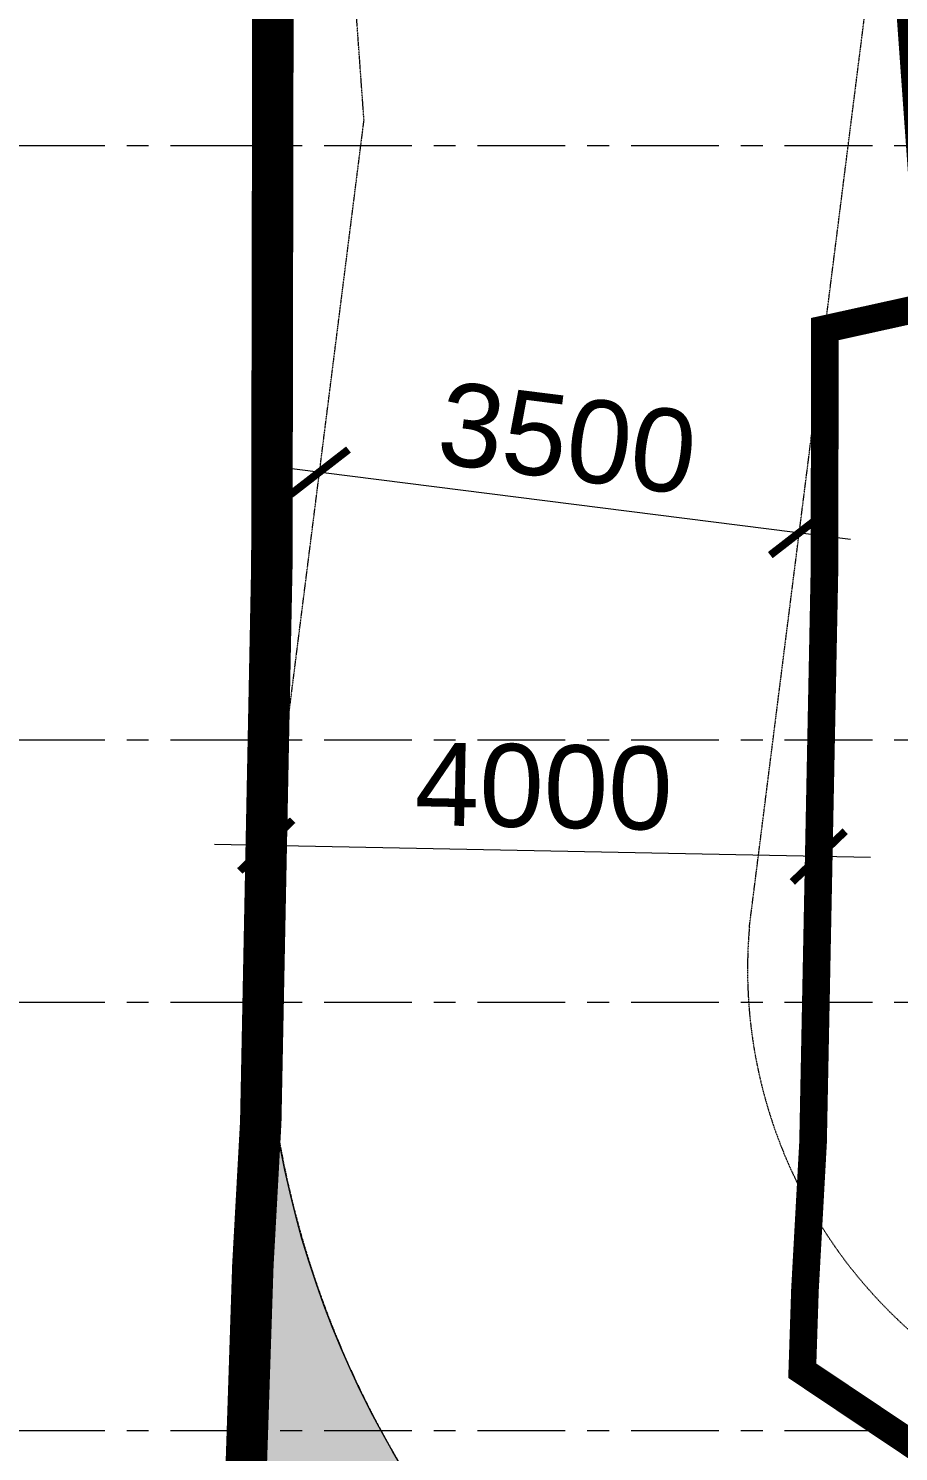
# Model space of a CAD drawing. Header units: millimetres. Extents: x -55734 to 162275, y -23881 to 125548.
# Drawn here: x -15074 to -8777, y 21700 to 32000 of the extents above; entities that cross this region are included whole.
import ezdxf
from ezdxf.xclip import XClip

# ---------------------------------------------------------------- set-up
doc = ezdxf.new("R2010")
doc.units = ezdxf.units.MM
doc.header["$XCLIPFRAME"] = 0
for name, pattern in [('gf$0$Dash', [6, 3, -3]), ('Grid Line', [22.224999999999994, 12.7, -3.174999999999999, 3.174999999999999, -3.174999999999999]), ('HIDDEN2', [4.7624999999999975, 3.174999999999999, -1.587499999999999]), ('PHANTOM', [63.50000000000001, 31.75, -6.35, 6.35, -6.35, 6.35, -6.35])]:
    doc.linetypes.add(name, pattern=pattern)
for name, color, linetype, lineweight in [('@ color hatch', 7, 'Continuous', 13), ('DIM', 1, 'Continuous', 5), ('gf$0$A-_DETA----_E', 8, 'Continuous', 9), ('NET THAY 2', 55, 'Continuous', 5), ('NET-THAY', 2, 'Continuous', 9), ('TRUC', 225, 'Continuous', 5)]:
    doc.layers.add(name, color=color, linetype=linetype, lineweight=lineweight)
doc.layers.add('CGXD', color=5, linetype='HIDDEN2')
doc.layers.add('RD-AB', color=4, linetype='PHANTOM')
doc.styles.add('TA1', font='Font - TrueType - Arial.ttf')
doc.dimstyles.new('D_300_KTx3.0', dxfattribs={"dimtxt": 600, "dimasz": 375, "dimexe": 375, "dimexo": 375, "dimgap": 160, "dimtad": 1, "dimdec": 0, "dimzin": 9, "dimtxsty": 'TA1', "dimblk": 'ARCHTICK', "dimcen": 1, "dimdle": 375, "dimclrd": 256, "dimclre": 256, "dimclrt": 7, "dimadec": 0, "dimazin": 0, "dimtfac": 1, "dimtdec": 0, "dimtix": 1, "dimtmove": 1, "dimatfit": 3, "dimldrblk": 'ARCHTICK', "dimfxl": 0, "dimtolj": 1, "dimtzin": 0, "dimlwd": -1, "dimlwe": -1, "dimarcsym": 0})

# ---------------------------------------------------------------- blocks, each defined once
blk = doc.blocks.new('A$C56D52FB6')
at = {"layer": '@ color hatch', "ltscale": 0.5}
h = blk.add_hatch(dxfattribs=at)
h.set_pattern_fill('CROSS', color=139, scale=20)
h.set_pattern_definition([(0, (-95969.65169468791, -21408.20164954532), (127, 127), [63.5, -190.5]), (90, (-95937.90169468791, -21439.95164954532), (-127, 127), [63.5, -190.5])])
edge = h.paths.add_edge_path()
edge.add_line((-109338.3379598628, 3889.229087690459), (-109362.4805370318, 2677.984814849362))
edge.add_line((-109362.4805370318, 2677.984814849362), (-109419.602073987, 1639.506543915806))
edge.add_line((-109419.602073987, 1639.506543915806), (-109513.6713271863, -1210.362051299089))
edge.add_line((-109513.6713271863, -1210.362051299089), (-106881.966985493, -2973.833700563249))
edge.add_line((-106881.966985493, -2973.833700563249), (-106913.9686023816, -3933.769061112238))
edge.add_line((-106913.9686023816, -3933.769061112238), (-100752.9102524701, -3961.337404550199))
edge.add_line((-100752.9102524701, -3961.337404550199), (-100746.8866818314, -6967.990582789265))
edge.add_line((-100746.8866818314, -6967.990582789265), (-100712.9897478749, -10938.45045556063))
edge.add_line((-100712.9897478749, -10938.45045556063), (-100780.820051495, -14932.39573182717))
edge.add_line((-100780.820051495, -14932.39573182717), (-100774.817918709, -15158.15757803831))
edge.add_line((-100774.817918709, -15158.15757803831), (-99394.51889290242, -15158.15757803831))
edge.add_arc((-92571.27919620601, -13595.01969492401), 7000.000000014334, 175.3257801476313, 192.9032502731161, ccw=False)
edge.add_line((-99547.99827447208, -13024.58924065366), (-99297.49783059815, -6850.03363649649))
edge.add_arc((-102795.1852751374, -6708.363968762525), 3500.555349432935, 357.6805704644192, 446.7788433898818)
edge.add_ellipse((-102339.1615138813, 3781.855543363243), major_axis=(139.4966184170917, 6998.609911507454), ratio=0.9999999999999998, start_angle=90.26297205749017, end_angle=179.0187652853838, ccw=False)
at = {"layer": '@ color hatch', "color": 139, "ltscale": 0.5}
blk.add_line((-109362.3427415996, 2677.984197994258), (-109419.4642791177, 1639.505921964083), dxfattribs=at)
at = {"layer": '@ color hatch', "color": 139, "ltscale": 0.5, "elevation": 1.183966522866141e-06}
for points in [[(-109338.3379598628, 3889.229087690459), (-109362.4805370318, 2677.984814849362)], [(-109362.4805370318, 2677.984814849362), (-109419.602073987, 1639.506543915806)], [(-109419.602073987, 1639.506543915806), (-109513.6713271863, -1210.362051299089)]]:
    blk.add_lwpolyline(points, dxfattribs=at)
at = {"layer": '@ color hatch', "color": 139, "ltscale": 0.5, "extrusion": (0, 0, -1)}
blk.add_ellipse((-102339.1615138813, 3781.855543363243, 1.183966522866141e-06), major_axis=(139.4966184170917, 6998.609911507455), ratio=0.9999999999999998, start_param=3.158718430094713, end_param=4.707799252140742, dxfattribs=at)
at = {"layer": 'gf$0$A-_DETA----_E', "color": 190, "linetype": 'gf$0$Dash'}
for p, q in [((-108615.1833960664, 9927.314049341294), (-109013.0344315112, 15465.25110285174)), ((-105825.7373822556, 4088.125538289663, -6.706798380191728e-05), (-104908.4249745945, 11341.84299241655, -6.706798400362656e-05)), ((-109298.0819750132, 4527.24172922966, -0.0004048787080616252), (-108615.1833960664, 9927.31404934128, 7.892796387219217e-05))]:
    blk.add_line(p, q, dxfattribs=at)
at = {"layer": 'gf$0$A-_DETA----_E'}
for p, q in [((-109273.9543177233, 11019.66193617934), (-109281.9524779537, 6711.200954594591)), ((-109281.9524779537, 6711.200954594591), (-109362.3427415996, 2677.984197994258))]:
    blk.add_line(p, q, dxfattribs=at)
at = {"layer": 'gf$0$A-_DETA----_E', "color": 190, "linetype": 'gf$0$Dash', "extrusion": (-1.777890005818858e-08, 3.543698676349001e-10, 0.9999999999999999)}
for radius, start, end in [(7000, 174.3394142264592, 267.8768943359753), (3500, 174.9802016790219, 232.5117743515343)]:
    blk.add_arc((-102339.1615541691, 3781.875648485656, 0.00147803520894752), radius, start, end, dxfattribs=at)
blk = doc.blocks.new('_ARCHTICK')
at = {"color": 0, "linetype": 'ByBlock', "const_width": 0.15}
blk.add_lwpolyline([(-0.5, -0.5), (0.5, 0.5)], dxfattribs=at)
blk = doc.blocks.new('*D140')
at = {"layer": 'Defpoints', "color": 0, "transparency": 16777216}
for p in [(42380.81996054197, 59578.30451902458, -2.393433463568996e-06), (42380.81996054197, 59578.30451902469), (46379.82666517298, 59498.59613143349, -3.47962208218722e-06)]:
    blk.add_point(p, dxfattribs=at)
at = {"layer": 'DIM', "transparency": 16777216}
blk.add_line((46754.75219614683, 59491.12309831614), (42005.89442956812, 59585.77755214215), dxfattribs=at)
for p, xscale, yscale, zscale, rotation in [((42380.81996054197, 59578.30451902469), 375, 375, 375, 178.8581290590944), ((46379.82666517298, 59498.5961314336), 375.0000000000001, 375.0000000000001, 375.0000000000001, 358.8581290590944)]:
    blk.add_blockref('_ARCHTICK', p, dxfattribs=dict(at, xscale=xscale, yscale=yscale, zscale=zscale, rotation=rotation))
at = {"layer": 'DIM', "color": 7, "transparency": 16777216, "insert": (44389.61665314139, 60004.70150941393), "char_height": 600, "attachment_point": 5, "rotation": 358.8581290590944, "style": 'TA1'}
blk.add_mtext('\\A1;4000', dxfattribs=at)
blk = doc.blocks.new('*D22')
at = {"layer": 'Defpoints', "color": 0, "transparency": 16777216}
for p in [(-12967.47564553925, 28789.71953663472, -0.0001491566053091906), (-9495.131052781557, 28350.6033456947, -6.706798388128794e-05), (-9495.131052781555, 28350.6033456947)]:
    blk.add_point(p, dxfattribs=at)
at = {"layer": 'DIM', "transparency": 16777216}
blk.add_line((-13339.51256619187, 28836.76769994973), (-9123.094132128936, 28303.5551823797), dxfattribs=at)
at = {"layer": 'DIM', "transparency": 16777216, "xscale": 375, "yscale": 375, "zscale": 375}
for p, rotation in [((-12967.47564553925, 28789.71953663473), 172.7925768773556), ((-9495.131052781555, 28350.6033456947), 352.7925768773556)]:
    blk.add_blockref('_ARCHTICK', p, dxfattribs=dict(at, rotation=rotation))
at = {"layer": 'DIM', "color": 7, "transparency": 16777216, "insert": (-11172.76935774443, 29033.02341888108), "char_height": 600, "attachment_point": 5, "rotation": 352.7925768773556, "style": 'TA1'}
blk.add_mtext('\\A1;3500', dxfattribs=at)
blk = doc.blocks.new('A$C1F0A2BF7')
at = {"layer": 'CGXD', "ltscale": 200, "const_width": 200, "elevation": -3.977424561112374e-06}
blk.add_lwpolyline([(46406.68868099034, 74451.46983338684), (47194.67488868276, 63486.68836666965), (46424.32560939066, 63316.6809877967), (46421.07992596358, 61568.29131922407), (46338.57340438237, 57428.9009436429), (46280.01625131592, 56364.32295066056), (46260.64076272251, 55777.33416845412), (47488.05836623183, 54954.85722393759), (54942.36401917609, 54921.50210105926), (54956.32330551299, 47953.75264886279), (54990.54441281406, 43945.32131885826), (54923.32705920688, 39987.46742189467), (55072.64778846814, 34370.97662822811), (55051.04506889112, 33492.4966575486), (97748.0272713457, 33429.46382962384)], dxfattribs=at)
at = {"layer": 'RD-AB', "ltscale": 30, "const_width": 300, "elevation": -2.891235942494149e-06}
blk.add_lwpolyline([(41196.94810636999, 95371.04946156505), (41281.73521225702, 82268.27833630823), (40986.44825636904, 79251.04357256941), (41667.61606522603, 72272.5544515492), (42098.44151137525, 70721.52594296672), (42667.25387121161, 70684.74959680399), (42957.38308105408, 66647.61880371215), (42571.07765164226, 66562.36556171869), (42573.27158491069, 66131.32590391152), (42429.34807116387, 65920.17187896333), (42421.34991075948, 61611.71088385669), (42340.95964710781, 57578.49414160679), (42283.83811015281, 56540.01587067323), (42189.76885695348, 53690.14727545834), (44821.473198422, 51926.6756263256), (44789.47158175823, 50966.74026564519), (50950.52993166959, 50939.17192219326), (50956.55350230832, 47932.51874396823), (50990.45043626509, 43962.0588711968), (50922.62013264489, 39968.11359493027), (51071.53643363266, 34366.83480925302), (50997.72668859031, 31365.34316387336), (51047.36545536353, 29498.25023307322), (102264.3308623395, 29422.6394990027)], dxfattribs=at)
at = {"layer": 'DIM'}
dim = blk.add_aligned_dim(p1=(46379.82666517297, 59498.59613143349, -3.977424561112374e-06), p2=(42380.81996054196, 59578.30451902457, -2.891235942494149e-06), distance=-1.239593808512894e-10, dimstyle='D_300_KTx3.0', dxfattribs=at)
dim.commit()
dim.dimension.update_dxf_attribs({"geometry": '*D140', "text_midpoint": (44389.61665314139, 60004.70150941393, -4.978024789251535e-07)})

msp = doc.modelspace()

# ---------------------------------------------------------------- linework, layer by layer
at = {"layer": 'TRUC', "linetype": 'Grid Line', "ltscale": 50}
for p, q in [((48819.12251325858, 31149.93651796379), (-20104.99804221196, 31149.93651796401)), ((48819.12251325858, 26849.93651796533), (-17790.37242925581, 26849.93651796554)), ((48819.12251325856, 24949.93651796504), (-20104.99804221197, 24949.93651796526)), ((48819.12251325856, 21849.93651796374), (-17790.37242925583, 21849.93651796395))]:
    msp.add_line(p, q, dxfattribs=at)

# ---------------------------------------------------------------- block references
at = {"layer": 'NET THAY 2'}
ref = msp.add_blockref('A$C1F0A2BF7', (-55733.7975177078, -33492.41671422218, 4.978024789251535e-07), dxfattribs=at)
XClip(ref).set_block_clipping_path([(-27462.618629115583, 51738.674998801594), (137958.51740970556, 152520.38063209807)])
at = {"layer": 'NET-THAY'}
msp.add_blockref('A$C56D52FB6', (95969.65169468791, 21408.20164954532), dxfattribs=at)

# ---------------------------------------------------------------- dimensions: what is measured, and where the dimension line sits
at = {"layer": 'DIM'}
dim = msp.add_aligned_dim(p1=(-12967.47564553925, 28789.71953663472, -0.0001491566053091906), p2=(-9495.131052781557, 28350.60334569469, -6.706798388128794e-05), distance=1.1109347854342108e-11, dimstyle='D_300_KTx3.0', dxfattribs=at)
dim.commit()
dim.dimension.update_dxf_attribs({"geometry": '*D22', "text_midpoint": (-11172.76935774443, 29033.02341888108)})

doc.saveas('drawing.dxf')
